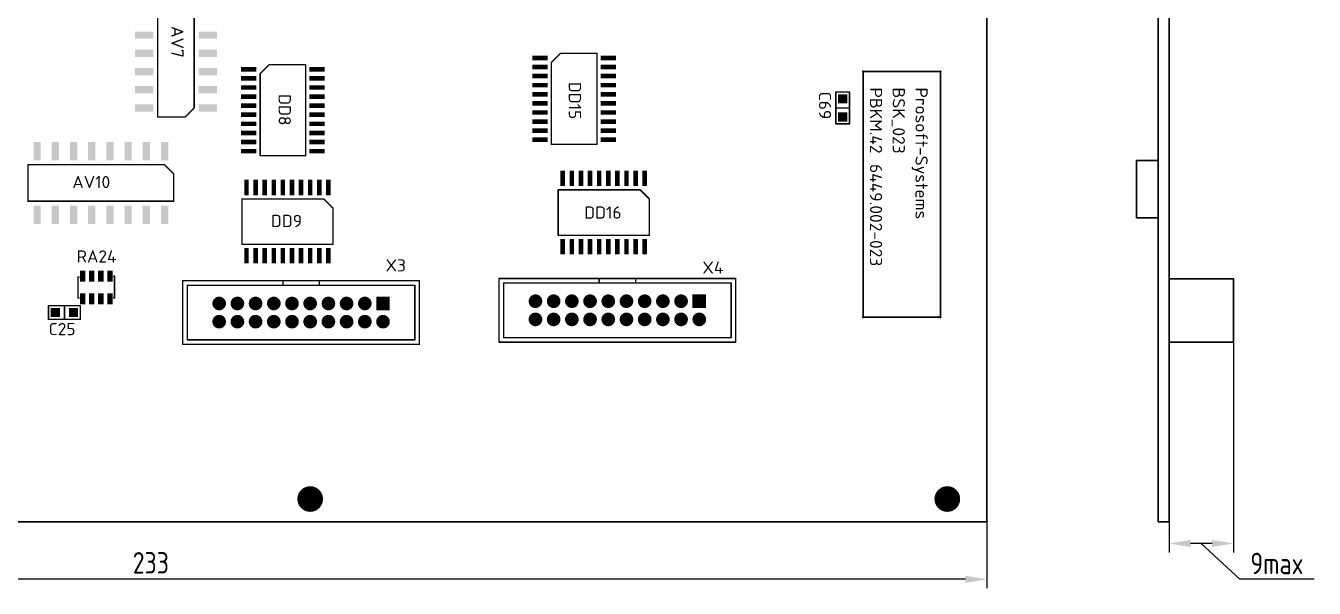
# Model space of a CAD drawing. Header units: millimetres. Extents: x -173 to 422, y 500 to 694.
# Drawn here: x -60 to 119.8, y 499.8 to 578.3 of the extents above; entities that cross this region are included whole.
import ezdxf

# ---------------------------------------------------------------- set-up
doc = ezdxf.new("R2010")
doc.units = ezdxf.units.MM
doc.layers.get('0').update_dxf_attribs({"color": 250})
for name, color, linetype, lineweight in [('BOARD', 7, 'Continuous', 35), ('TOP', 254, 'Continuous', 35), ('Доработки', 7, 'Continuous', 50)]:
    doc.layers.add(name, color=color, linetype=linetype, lineweight=lineweight)
doc.layers.add('РАЗМЕРЫ', color=7, linetype='Continuous')
doc.styles.get("Standard").update_dxf_attribs({"font": 'txt.shx'})
doc.styles.add('ГОСТ 2.304', font='CS_Gost2304.shx')
doc.dimstyles.new('ГОСТ', dxfattribs={"dimscale": 0, "dimtxt": 3, "dimasz": 3, "dimexe": 1.25, "dimexo": 0, "dimtad": 1, "dimtoh": 1, "dimdec": 3, "dimtxsty": 'ГОСТ 2.304', "dimcen": 5, "dimadec": 3, "dimazin": 2, "dimtfac": 0.75, "dimtdec": 4, "dimtmove": 1, "dimatfit": 3, "dimfxl": 1, "dimtolj": 1, "dimarcsym": 0})

# ---------------------------------------------------------------- blocks, each defined once
blk = doc.blocks.new('SHAPE_SQ_500_500_0_0_0_0')
blk.add_solid([(-0.635, -0.635), (0.635, -0.635), (-0.635, 0.635), (0.635, 0.635)])
blk = doc.blocks.new('UNIT_DISC')
at = {"linetype": 'Continuous', "const_width": 0.5}
blk.add_lwpolyline([(0.25, 0, 1), (-0.25, 0, 1)], format="xyb", close=True, dxfattribs=at)
blk = doc.blocks.new('SHAPE_EL_1409_1409_0_0_0_0')
at = {"xscale": 3.581, "yscale": 3.581, "zscale": 3.581}
blk.add_blockref('UNIT_DISC', (0, 0), dxfattribs=at)
blk = doc.blocks.new('SHAPE_SQ_850_250_0_0_0_0')
blk.add_solid([(-1.0795, -0.3175), (1.0795, -0.3175), (-1.0795, 0.3175), (1.0795, 0.3175)])
blk = doc.blocks.new('SHAPE_EL_750_750_0_0_0_0')
at = {"xscale": 1.905, "yscale": 1.905, "zscale": 1.905}
blk.add_blockref('UNIT_DISC', (0, 0), dxfattribs=at)
blk = doc.blocks.new('SHAPE_SQ_750_750_0_0_0_0')
blk.add_solid([(-0.9525, -0.9525), (0.9525, -0.9525), (-0.9525, 0.9525), (0.9525, 0.9525)])
blk = doc.blocks.new('SHAPE_SQ_1000_400_0_0_0_0')
blk.add_solid([(-1.27, -0.508), (1.27, -0.508), (-1.27, 0.508), (1.27, 0.508)])
blk = doc.blocks.new('SHAPE_SQ_600_300_0_0_0_0')
blk.add_solid([(-0.762, -0.381), (0.762, -0.381), (-0.762, 0.381), (0.762, 0.381)])
blk = doc.blocks.new('*D84')
at = {"layer": 'Defpoints', "color": 0}
for p in [(-159.25, 509), (74.08, 509.06), (-159.25, 501)]:
    blk.add_point(p, dxfattribs=at)
at = {"layer": 'РАЗМЕРЫ', "color": 0, "lineweight": -2}
for p, q in [((-159.25, 509), (-159.25, 499.75)), ((74.08, 509.06), (74.08, 499.75)), ((71.08, 501), (-156.25, 501))]:
    blk.add_line(p, q, dxfattribs=at)
at = {"layer": 'РАЗМЕРЫ', "color": 0}
for points in [[(-156.25, 501.5), (-156.25, 500.5), (-159.25, 501)], [(71.08, 500.5), (71.08, 501.5), (74.08, 501)]]:
    blk.add_solid(points, dxfattribs=at)
at = {"layer": 'РАЗМЕРЫ', "color": 0, "insert": (-42.58, 503.3), "char_height": 3, "attachment_point": 5, "style": 'ГОСТ 2.304'}
blk.add_mtext('\\A1;233', dxfattribs=at)
blk = doc.blocks.new('*D85')
at = {"layer": 'Defpoints', "color": 0}
for p in [(99.5, 534.13), (108.5, 534.13), (99.5, 506)]:
    blk.add_point(p, dxfattribs=at)
at = {"layer": 'РАЗМЕРЫ', "color": 0, "lineweight": -2}
for p, q in [((99.5, 534.13), (99.5, 504.75)), ((108.5, 534.13), (108.5, 504.75)), ((105.5, 506), (102.5, 506)), ((109.38, 501), (104, 506)), ((119.73, 501), (109.38, 501))]:
    blk.add_line(p, q, dxfattribs=at)
at = {"layer": 'РАЗМЕРЫ', "color": 0}
for points in [[(102.5, 506.5), (102.5, 505.5), (99.5, 506)], [(105.5, 505.5), (105.5, 506.5), (108.5, 506)]]:
    blk.add_solid(points, dxfattribs=at)
at = {"layer": 'РАЗМЕРЫ', "color": 0, "insert": (114.55, 503.21), "char_height": 3, "attachment_point": 5, "style": 'ГОСТ 2.304'}
blk.add_mtext('\\A1;9max', dxfattribs=at)

msp = doc.modelspace()

# ---------------------------------------------------------------- linework, layer by layer
at = {"layer": 'BOARD', "linetype": 'Continuous'}
for p, q in [((74.0807, 509.0318), (74.0807, 669.0518)), ((74.0807, 509.0318), (74.0807, 669.0518)), ((-159.2182, 509.0318), (74.0807, 509.0318)), ((-159.2182, 509.0318), (74.0807, 509.0318))]:
    msp.add_line(p, q, dxfattribs=at)
msp.add_lwpolyline([(98, 669.0518), (99.5, 669.0518), (99.5, 509.0318), (98, 509.0318)], close=True, dxfattribs=at)
for radius, start, end in [(0.0317, 90, 270), (0.0317, 90, 270), (0.00635, 90, 270), (0.00635, 90, 270), (0.0317, 270, 90), (0.0317, 270, 90), (0.00635, 270, 90), (0.00635, 270, 90)]:
    msp.add_arc((74.0807, 509.0318), radius, start, end, dxfattribs=at)
at = {"layer": 'TOP', "linetype": 'Continuous'}
for p, q in [((67.6038, 571.8968), (56.8088, 571.8968)), ((56.8088, 571.8968), (56.8088, 537.6068)), ((67.6038, 571.8968), (67.6038, 537.6068)), ((56.8088, 537.6068), (67.2863, 537.6068)), ((67.2863, 537.6068), (67.6038, 537.6068))]:
    msp.add_line(p, q, dxfattribs=at)
at = {"layer": 'TOP', "linetype": 'Continuous', "const_width": 0.2007}
for points in [[(13.3113, 573.1668), (14.5813, 574.4368)], [(14.5813, 574.4368), (19.6613, 574.4368)], [(19.6613, 574.4368), (19.6613, 561.7368)], [(-27.3287, 571.5793), (-26.0587, 572.8493)], [(-26.0587, 572.8493), (-20.9787, 572.8493)], [(-20.9787, 572.8493), (-20.9787, 560.1493)], [(13.3113, 561.7368), (13.3113, 573.1668)], [(-27.3287, 560.1493), (-27.3287, 571.5793)], [(52.9988, 569.0393), (54.9038, 569.0393)], [(52.9988, 564.5943), (52.9988, 569.0393)], [(54.9038, 564.5943), (54.9038, 569.0393)], [(52.9988, 566.8168), (54.9038, 566.8168)], [(52.9988, 564.5943), (54.9038, 564.5943)], [(19.6613, 561.7368), (13.3113, 561.7368)], [(-20.9787, 560.1493), (-27.3287, 560.1493)], [(-59.7137, 553.7993), (-59.7137, 558.8793)], [(-59.7137, 558.8793), (-40.6637, 558.8793)], [(-40.6637, 558.8793), (-39.3937, 557.6093)], [(-39.3937, 557.6093), (-39.3937, 553.7993)], [(-39.3937, 553.7993), (-59.7137, 553.7993)], [(-29.8687, 547.7668), (-29.8687, 554.1168)], [(-29.8687, 554.1168), (-18.4387, 554.1168)], [(-18.4387, 554.1168), (-17.1687, 552.8468)], [(14.2638, 549.0368), (14.2638, 555.3868)], [(14.2638, 555.3868), (25.6938, 555.3868)], [(25.6938, 555.3868), (26.9638, 554.1168)], [(26.9638, 554.1168), (26.9638, 549.0368)], [(-17.1687, 552.8468), (-17.1687, 547.7668)], [(26.9638, 549.0368), (14.2638, 549.0368)], [(-17.1687, 547.7668), (-29.8687, 547.7668)], [(-52.7287, 543.1948), (-52.6017, 543.1948)], [(-52.7287, 543.1948), (-52.7287, 540.2738)], [(-47.6487, 543.3218), (-47.7757, 543.3218)], [(-47.6487, 543.3218), (-47.6487, 540.2738)], [(6.0088, 534.1143), (6.0088, 543.0043)], [(6.0088, 543.0043), (39.0288, 543.0043)], [(19.9788, 542.3693), (19.9788, 543.0043)], [(25.0588, 542.3693), (25.0588, 543.0043)], [(39.0288, 543.0043), (39.0288, 534.1143)], [(-38.1237, 533.7968), (-38.1237, 542.6868)], [(-38.1237, 542.6868), (-5.1037, 542.6868)], [(-37.4887, 542.0518), (-37.4887, 534.4318)], [(-5.7387, 542.0518), (-37.4887, 542.0518)], [(-24.1537, 542.0518), (-24.1537, 542.6868)], [(-19.0737, 542.0518), (-19.0737, 542.6868)], [(-5.7387, 534.4318), (-5.7387, 542.0518)], [(-5.1037, 542.6868), (-5.1037, 533.7968)], [(6.6438, 542.3693), (6.6438, 534.7493)], [(38.3938, 542.3693), (6.6438, 542.3693)], [(38.3938, 534.7493), (38.3938, 542.3693)], [(-52.7287, 540.2738), (-52.6017, 540.2738)], [(-47.6487, 540.2738), (-47.7757, 540.2738)], [(-56.8562, 539.1943), (-52.4112, 539.1943)], [(-56.8562, 539.1943), (-56.8562, 537.2893)], [(-54.6337, 539.1943), (-54.6337, 537.2893)], [(-52.4112, 539.1943), (-52.4112, 537.2893)], [(-56.8562, 537.2893), (-52.4112, 537.2893)], [(-37.4887, 534.4318), (-5.7387, 534.4318)], [(39.0288, 534.1143), (6.0088, 534.1143)], [(6.6438, 534.7493), (38.3938, 534.7493)], [(-5.1037, 533.7968), (-38.1237, 533.7968)]]:
    msp.add_lwpolyline(points, dxfattribs=at)
at = {"layer": 'TOP', "linetype": 'Continuous'}
for points in [[(97.9655, 559.4683), (94.9655, 559.4683), (94.9655, 551.4683), (97.9655, 551.4683)], [(99.5, 542.9696), (108.5, 542.9696), (108.5, 534.1327), (99.5, 534.1327)]]:
    msp.add_lwpolyline(points, close=True, dxfattribs=at)
for centre, start, end in [((56.8088, 571.8968), 90, 270), ((56.8088, 571.8968), 90, 270), ((56.8088, 571.8968), 270, 90), ((56.8088, 571.8968), 270, 90), ((67.6038, 571.8968), 90, 270), ((67.6038, 571.8968), 90, 270), ((67.6038, 571.8968), 270, 90), ((67.6038, 571.8968), 270, 90), ((56.8088, 537.6068), 90, 270), ((56.8088, 537.6068), 90, 270), ((56.8088, 537.6068), 270, 90), ((56.8088, 537.6068), 270, 90), ((67.2863, 537.6068), 90, 270), ((67.2863, 537.6068), 90, 270), ((67.2863, 537.6068), 270, 90), ((67.2863, 537.6068), 270, 90), ((67.6038, 537.6068), 90, 270), ((67.6038, 537.6068), 90, 270), ((67.6038, 537.6068), 270, 90), ((67.6038, 537.6068), 270, 90)]:
    msp.add_arc(centre, 0.0698, start, end, dxfattribs=at)
at = {"layer": 'Доработки', "linetype": 'Continuous', "const_width": 0.2007}
for points in [[(-41.6162, 565.5468), (-41.6162, 585.8668)], [(-36.5362, 585.8668), (-36.5362, 566.8168)], [(-36.5362, 566.8168), (-37.8062, 565.5468)], [(-37.8062, 565.5468), (-41.6162, 565.5468)]]:
    msp.add_lwpolyline(points, dxfattribs=at)

# ---------------------------------------------------------------- block references
at = {"layer": 'TOP'}
for name, p in [('SHAPE_SQ_850_250_0_0_0_0', (11.7238, 573.8018)), ('SHAPE_SQ_850_250_0_0_0_0', (21.2488, 573.8018)), ('SHAPE_SQ_850_250_0_0_0_0', (-28.9162, 572.2143)), ('SHAPE_SQ_850_250_0_0_0_0', (-19.3912, 572.2143)), ('SHAPE_SQ_850_250_0_0_0_0', (11.7238, 572.5318)), ('SHAPE_SQ_850_250_0_0_0_0', (21.2488, 572.5318)), ('SHAPE_SQ_850_250_0_0_0_0', (-28.9162, 570.9443)), ('SHAPE_SQ_850_250_0_0_0_0', (-28.9162, 569.6743)), ('SHAPE_SQ_850_250_0_0_0_0', (-19.3912, 570.9443)), ('SHAPE_SQ_850_250_0_0_0_0', (-19.3912, 569.6743)), ('SHAPE_SQ_850_250_0_0_0_0', (11.7238, 571.2618)), ('SHAPE_SQ_850_250_0_0_0_0', (11.7238, 569.9918)), ('SHAPE_SQ_850_250_0_0_0_0', (21.2488, 571.2618)), ('SHAPE_SQ_850_250_0_0_0_0', (21.2488, 569.9918)), ('SHAPE_SQ_850_250_0_0_0_0', (-28.9162, 568.4043)), ('SHAPE_SQ_850_250_0_0_0_0', (-19.3912, 568.4043)), ('SHAPE_SQ_850_250_0_0_0_0', (11.7238, 568.7218)), ('SHAPE_SQ_850_250_0_0_0_0', (21.2488, 568.7218)), ('SHAPE_SQ_500_500_0_0_0_0', (53.9513, 568.0868)), ('SHAPE_SQ_850_250_0_0_0_0', (-28.9162, 567.1343)), ('SHAPE_SQ_850_250_0_0_0_0', (-19.3912, 567.1343)), ('SHAPE_SQ_850_250_0_0_0_0', (11.7238, 567.4518)), ('SHAPE_SQ_850_250_0_0_0_0', (11.7238, 566.1818)), ('SHAPE_SQ_850_250_0_0_0_0', (21.2488, 567.4518)), ('SHAPE_SQ_850_250_0_0_0_0', (21.2488, 566.1818)), ('SHAPE_SQ_850_250_0_0_0_0', (-28.9162, 565.8643)), ('SHAPE_SQ_850_250_0_0_0_0', (-28.9162, 564.5943)), ('SHAPE_SQ_850_250_0_0_0_0', (-19.3912, 565.8643)), ('SHAPE_SQ_850_250_0_0_0_0', (-19.3912, 564.5943)), ('SHAPE_SQ_850_250_0_0_0_0', (11.7238, 564.9118)), ('SHAPE_SQ_850_250_0_0_0_0', (21.2488, 564.9118)), ('SHAPE_SQ_500_500_0_0_0_0', (53.9513, 565.5468)), ('SHAPE_SQ_850_250_0_0_0_0', (-28.9162, 563.3243)), ('SHAPE_SQ_850_250_0_0_0_0', (-19.3912, 563.3243)), ('SHAPE_SQ_850_250_0_0_0_0', (11.7238, 563.6418)), ('SHAPE_SQ_850_250_0_0_0_0', (21.2488, 563.6418)), ('SHAPE_SQ_850_250_0_0_0_0', (-28.9162, 562.0543)), ('SHAPE_SQ_850_250_0_0_0_0', (-28.9162, 560.7843)), ('SHAPE_SQ_850_250_0_0_0_0', (-19.3912, 562.0543)), ('SHAPE_SQ_850_250_0_0_0_0', (-19.3912, 560.7843)), ('SHAPE_SQ_850_250_0_0_0_0', (11.7238, 562.3718)), ('SHAPE_SQ_850_250_0_0_0_0', (21.2488, 562.3718))]:
    msp.add_blockref(name, p, dxfattribs=at)
at = {"layer": 'TOP', "rotation": 270.0000000000178}
for p, xscale, yscale, zscale in [((14.5813, 574.4368), 0.20066, 0.20066, 0.20066), ((14.5813, 574.4368), 0.20066, 0.20066, 0.20066), ((19.6613, 574.4368), 0.20066, 0.20066, 0.20066), ((19.6613, 574.4368), 0.20066, 0.20066, 0.20066), ((-26.0587, 572.8493), 0.20066, 0.20066, 0.20066), ((-26.0587, 572.8493), 0.20066, 0.20066, 0.20066), ((-20.9787, 572.8493), 0.20066, 0.20066, 0.20066), ((-20.9787, 572.8493), 0.20066, 0.20066, 0.20066), ((13.3113, 573.1668), 0.20066, 0.20066, 0.20066), ((13.3113, 573.1668), 0.20066, 0.20066, 0.20066), ((-27.3287, 571.5793), 0.20066, 0.20066, 0.20066), ((-27.3287, 571.5793), 0.20066, 0.20066, 0.20066), ((52.9988, 569.0393), 0.20066, 0.20066, 0.20066), ((52.9988, 569.0393), 0.20066, 0.20066, 0.20066), ((54.9038, 569.0393), 0.20066, 0.20066, 0.20066), ((54.9038, 569.0393), 0.20066, 0.20066, 0.20066), ((52.9988, 566.8168), 0.20066, 0.20066, 0.20066), ((54.9038, 566.8168), 0.20066, 0.20066, 0.20066), ((52.9988, 564.5943), 0.20066, 0.20066, 0.20066), ((52.9988, 564.5943), 0.20066, 0.20066, 0.20066), ((54.9038, 564.5943), 0.20066, 0.20066, 0.20066), ((54.9038, 564.5943), 0.20066, 0.20066, 0.20066), ((13.3113, 561.7368), 0.20066, 0.20066, 0.20066), ((13.3113, 561.7368), 0.20066, 0.20066, 0.20066), ((19.6613, 561.7368), 0.20066, 0.20066, 0.20066), ((19.6613, 561.7368), 0.20066, 0.20066, 0.20066), ((-27.3287, 560.1493), 0.20066, 0.20066, 0.20066), ((-27.3287, 560.1493), 0.20066, 0.20066, 0.20066), ((-20.9787, 560.1493), 0.20066, 0.20066, 0.20066), ((-20.9787, 560.1493), 0.20066, 0.20066, 0.20066), ((-59.7137, 558.8793), 0.20066, 0.20066, 0.20066), ((-59.7137, 558.8793), 0.20066, 0.20066, 0.20066), ((-40.6637, 558.8793), 0.20066, 0.20066, 0.20066), ((-40.6637, 558.8793), 0.20066, 0.20066, 0.20066), ((-39.3937, 557.6093), 0.20066, 0.20066, 0.20066), ((-39.3937, 557.6093), 0.20066, 0.20066, 0.20066), ((-59.7137, 553.7993), 0.20066, 0.20066, 0.20066), ((-59.7137, 553.7993), 0.20066, 0.20066, 0.20066), ((-39.3937, 553.7993), 0.20066, 0.20066, 0.20066), ((-39.3937, 553.7993), 0.20066, 0.20066, 0.20066), ((-29.8687, 554.1168), 0.20066, 0.20066, 0.20066), ((-29.8687, 554.1168), 0.20066, 0.20066, 0.20066), ((-18.4387, 554.1168), 0.20066, 0.20066, 0.20066), ((-18.4387, 554.1168), 0.20066, 0.20066, 0.20066), ((14.2638, 555.3868), 0.20066, 0.20066, 0.20066), ((14.2638, 555.3868), 0.20066, 0.20066, 0.20066), ((25.6938, 555.3868), 0.20066, 0.20066, 0.20066), ((25.6938, 555.3868), 0.20066, 0.20066, 0.20066), ((26.9638, 554.1168), 0.20066, 0.20066, 0.20066), ((26.9638, 554.1168), 0.20066, 0.20066, 0.20066), ((-17.1687, 552.8468), 0.20066, 0.20066, 0.20066), ((-17.1687, 552.8468), 0.20066, 0.20066, 0.20066), ((14.2638, 549.0368), 0.20066, 0.20066, 0.20066), ((14.2638, 549.0368), 0.20066, 0.20066, 0.20066), ((26.9638, 549.0368), 0.20066, 0.20066, 0.20066), ((26.9638, 549.0368), 0.20066, 0.20066, 0.20066), ((-29.8687, 547.7668), 0.20066, 0.20066, 0.20066), ((-29.8687, 547.7668), 0.20066, 0.20066, 0.20066), ((-17.1687, 547.7668), 0.20066, 0.20066, 0.20066), ((-17.1687, 547.7668), 0.20066, 0.20066, 0.20066), ((-52.7287, 543.1948), 0.20066, 0.20066, 0.20066), ((-52.7287, 543.1948), 0.20066, 0.20066, 0.20066), ((-52.6017, 543.1948), 0.20066, 0.20066, 0.20066), ((-47.7757, 543.3218), 0.20066, 0.20066, 0.20066), ((-47.6487, 543.3218), 0.20066, 0.20066, 0.20066), ((-47.6487, 543.3218), 0.20066, 0.20066, 0.20066), ((6.0088, 543.0043), 0.20066, 0.20066, 0.20066), ((6.0088, 543.0043), 0.20066, 0.20066, 0.20066), ((19.9788, 543.0043), 0.20066, 0.20066, 0.20066), ((25.0588, 543.0043), 0.20066, 0.20066, 0.20066), ((39.0288, 543.0043), 0.20066, 0.20066, 0.20066), ((39.0288, 543.0043), 0.20066, 0.20066, 0.20066), ((-38.1237, 542.6868), 0.20066, 0.20066, 0.20066), ((-38.1237, 542.6868), 0.20066, 0.20066, 0.20066), ((-37.4887, 542.0518), 0.20066, 0.20066, 0.20066), ((-37.4887, 542.0518), 0.20066, 0.20066, 0.20066), ((-24.1537, 542.6868), 0.20066, 0.20066, 0.20066), ((-24.1537, 542.0518), 0.20066, 0.20066, 0.20066), ((-19.0737, 542.6868), 0.20066, 0.20066, 0.20066), ((-19.0737, 542.0518), 0.20066, 0.20066, 0.20066), ((-5.7387, 542.0518), 0.20066, 0.20066, 0.20066), ((-5.7387, 542.0518), 0.20066, 0.20066, 0.20066), ((-5.1037, 542.6868), 0.20066, 0.20066, 0.20066), ((-5.1037, 542.6868), 0.20066, 0.20066, 0.20066), ((6.6438, 542.3693), 0.20066, 0.20066, 0.20066), ((6.6438, 542.3693), 0.20066, 0.20066, 0.20066), ((19.9788, 542.3693), 0.20066, 0.20066, 0.20066), ((25.0588, 542.3693), 0.20066, 0.20066, 0.20066), ((38.3938, 542.3693), 0.20066, 0.20066, 0.20066), ((38.3938, 542.3693), 0.20066, 0.20066, 0.20066), ((-52.7287, 540.2738), 0.20066, 0.20066, 0.20066), ((-52.7287, 540.2738), 0.20066, 0.20066, 0.20066), ((-52.6017, 540.2738), 0.20066, 0.20066, 0.20066), ((-47.7757, 540.2738), 0.20066, 0.20066, 0.20066), ((-47.6487, 540.2738), 0.20066, 0.20066, 0.20066), ((-47.6487, 540.2738), 0.20066, 0.20066, 0.20066), ((-56.8562, 539.1943), 0.20066, 0.20066, 0.20066), ((-56.8562, 539.1943), 0.20066, 0.20066, 0.20066), ((-54.6337, 539.1943), 0.20066, 0.20066, 0.20066), ((-52.4112, 539.1943), 0.20066, 0.20066, 0.20066), ((-52.4112, 539.1943), 0.20066, 0.20066, 0.20066), ((-56.8562, 537.2893), 0.20066, 0.20066, 0.20066), ((-56.8562, 537.2893), 0.20066, 0.20066, 0.20066), ((-54.6337, 537.2893), 0.20066, 0.20066, 0.20066), ((-52.4112, 537.2893), 0.20066, 0.20066, 0.20066), ((-52.4112, 537.2893), 0.20066, 0.20066, 0.20066), ((-37.4887, 534.4318), 0.20066, 0.20066, 0.20066), ((-37.4887, 534.4318), 0.20066, 0.20066, 0.20066), ((-5.7387, 534.4318), 0.20066, 0.20066, 0.20066), ((-5.7387, 534.4318), 0.20066, 0.20066, 0.20066), ((6.0088, 534.1143), 0.20066, 0.20066, 0.20066), ((6.0088, 534.1143), 0.20066, 0.20066, 0.20066), ((6.6438, 534.7493), 0.20066, 0.20066, 0.20066), ((6.6438, 534.7493), 0.20066, 0.20066, 0.20066), ((38.3938, 534.7493), 0.20066, 0.20066, 0.20066), ((38.3938, 534.7493), 0.20066, 0.20066, 0.20066), ((39.0288, 534.1143), 0.20066, 0.20066, 0.20066), ((39.0288, 534.1143), 0.20066, 0.20066, 0.20066), ((-38.1237, 533.7968), 0.20066, 0.20066, 0.20066), ((-38.1237, 533.7968), 0.20066, 0.20066, 0.20066), ((-5.1037, 533.7968), 0.20066, 0.20066, 0.20066), ((-5.1037, 533.7968), 0.20066, 0.20066, 0.20066), ((-20.3437, 512.2068), 3.581, 3.581, 3.581), ((68.5563, 512.2068), 3.581, 3.581, 3.581)]:
    msp.add_blockref('UNIT_DISC', p, dxfattribs=dict(at, xscale=xscale, yscale=yscale, zscale=zscale))
at = {"layer": 'TOP'}
for name, p, rotation in [('SHAPE_SQ_1000_400_0_0_0_0', (-58.4437, 560.7843), 270.0000000000178), ('SHAPE_SQ_1000_400_0_0_0_0', (-55.9037, 560.7843), 270.0000000000178), ('SHAPE_SQ_1000_400_0_0_0_0', (-53.3637, 560.7843), 270.0000000000178), ('SHAPE_SQ_1000_400_0_0_0_0', (-50.8237, 560.7843), 270.0000000000178), ('SHAPE_SQ_1000_400_0_0_0_0', (-48.2837, 560.7843), 270.0000000000178), ('SHAPE_SQ_1000_400_0_0_0_0', (-45.7437, 560.7843), 270.0000000000178), ('SHAPE_SQ_1000_400_0_0_0_0', (-43.2037, 560.7843), 270.0000000000178), ('SHAPE_SQ_1000_400_0_0_0_0', (-40.6637, 560.7843), 270.0000000000178), ('SHAPE_SQ_850_250_0_0_0_0', (14.8988, 556.9743), 270.0000000000178), ('SHAPE_SQ_850_250_0_0_0_0', (16.1688, 556.9743), 270.0000000000178), ('SHAPE_SQ_850_250_0_0_0_0', (17.4388, 556.9743), 270.0000000000178), ('SHAPE_SQ_850_250_0_0_0_0', (18.7088, 556.9743), 270.0000000000178), ('SHAPE_SQ_850_250_0_0_0_0', (19.9788, 556.9743), 270.0000000000178), ('SHAPE_SQ_850_250_0_0_0_0', (21.2488, 556.9743), 270.0000000000178), ('SHAPE_SQ_850_250_0_0_0_0', (22.5188, 556.9743), 270.0000000000178), ('SHAPE_SQ_850_250_0_0_0_0', (23.7888, 556.9743), 270.0000000000178), ('SHAPE_SQ_850_250_0_0_0_0', (25.0588, 556.9743), 270.0000000000178), ('SHAPE_SQ_850_250_0_0_0_0', (26.3288, 556.9743), 270.0000000000178), ('SHAPE_SQ_850_250_0_0_0_0', (-29.2337, 555.7043), 270.0000000000178), ('SHAPE_SQ_850_250_0_0_0_0', (-27.9637, 555.7043), 270.0000000000178), ('SHAPE_SQ_850_250_0_0_0_0', (-26.6937, 555.7043), 270.0000000000178), ('SHAPE_SQ_850_250_0_0_0_0', (-25.4237, 555.7043), 270.0000000000178), ('SHAPE_SQ_850_250_0_0_0_0', (-24.1537, 555.7043), 270.0000000000178), ('SHAPE_SQ_850_250_0_0_0_0', (-22.8837, 555.7043), 270.0000000000178), ('SHAPE_SQ_850_250_0_0_0_0', (-21.6137, 555.7043), 270.0000000000178), ('SHAPE_SQ_850_250_0_0_0_0', (-20.3437, 555.7043), 270.0000000000178), ('SHAPE_SQ_850_250_0_0_0_0', (-19.0737, 555.7043), 270.0000000000178), ('SHAPE_SQ_850_250_0_0_0_0', (-17.8037, 555.7043), 270.0000000000178), ('SHAPE_SQ_1000_400_0_0_0_0', (-58.4437, 551.8943), 270.0000000000178), ('SHAPE_SQ_1000_400_0_0_0_0', (-55.9037, 551.8943), 270.0000000000178), ('SHAPE_SQ_1000_400_0_0_0_0', (-53.3637, 551.8943), 270.0000000000178), ('SHAPE_SQ_1000_400_0_0_0_0', (-50.8237, 551.8943), 270.0000000000178), ('SHAPE_SQ_1000_400_0_0_0_0', (-48.2837, 551.8943), 270.0000000000178), ('SHAPE_SQ_1000_400_0_0_0_0', (-45.7437, 551.8943), 270.0000000000178), ('SHAPE_SQ_1000_400_0_0_0_0', (-43.2037, 551.8943), 270.0000000000178), ('SHAPE_SQ_1000_400_0_0_0_0', (-40.6637, 551.8943), 270.0000000000178), ('SHAPE_SQ_850_250_0_0_0_0', (14.8988, 547.4493), 270.0000000000178), ('SHAPE_SQ_850_250_0_0_0_0', (16.1688, 547.4493), 270.0000000000178), ('SHAPE_SQ_850_250_0_0_0_0', (17.4388, 547.4493), 270.0000000000178), ('SHAPE_SQ_850_250_0_0_0_0', (18.7088, 547.4493), 270.0000000000178), ('SHAPE_SQ_850_250_0_0_0_0', (19.9788, 547.4493), 270.0000000000178), ('SHAPE_SQ_850_250_0_0_0_0', (21.2488, 547.4493), 270.0000000000178), ('SHAPE_SQ_850_250_0_0_0_0', (22.5188, 547.4493), 270.0000000000178), ('SHAPE_SQ_850_250_0_0_0_0', (23.7888, 547.4493), 270.0000000000178), ('SHAPE_SQ_850_250_0_0_0_0', (25.0588, 547.4493), 270.0000000000178), ('SHAPE_SQ_850_250_0_0_0_0', (26.3288, 547.4493), 270.0000000000178), ('SHAPE_SQ_850_250_0_0_0_0', (-29.2337, 546.1793), 270.0000000000178), ('SHAPE_SQ_850_250_0_0_0_0', (-27.9637, 546.1793), 270.0000000000178), ('SHAPE_SQ_850_250_0_0_0_0', (-26.6937, 546.1793), 270.0000000000178), ('SHAPE_SQ_850_250_0_0_0_0', (-25.4237, 546.1793), 270.0000000000178), ('SHAPE_SQ_850_250_0_0_0_0', (-24.1537, 546.1793), 270.0000000000178), ('SHAPE_SQ_850_250_0_0_0_0', (-22.8837, 546.1793), 270.0000000000178), ('SHAPE_SQ_850_250_0_0_0_0', (-21.6137, 546.1793), 270.0000000000178), ('SHAPE_SQ_850_250_0_0_0_0', (-20.3437, 546.1793), 270.0000000000178), ('SHAPE_SQ_850_250_0_0_0_0', (-19.0737, 546.1793), 270.0000000000178), ('SHAPE_SQ_850_250_0_0_0_0', (-17.8037, 546.1793), 270.0000000000178), ('SHAPE_SQ_600_300_0_0_0_0', (-52.0937, 543.3218), 270.0000000000178), ('SHAPE_SQ_600_300_0_0_0_0', (-50.8237, 543.3218), 270.0000000000178), ('SHAPE_SQ_600_300_0_0_0_0', (-49.5537, 543.3218), 270.0000000000178), ('SHAPE_SQ_600_300_0_0_0_0', (-48.2837, 543.3218), 270.0000000000178), ('SHAPE_SQ_600_300_0_0_0_0', (-52.0937, 540.1468), 270.0000000000178), ('SHAPE_SQ_600_300_0_0_0_0', (-50.8237, 540.1468), 270.0000000000178), ('SHAPE_SQ_600_300_0_0_0_0', (-49.5537, 540.1468), 270.0000000000178), ('SHAPE_SQ_600_300_0_0_0_0', (-48.2837, 540.1468), 270.0000000000178), ('SHAPE_EL_750_750_0_0_0_0', (-33.0437, 539.5118), 180.0000000000177), ('SHAPE_EL_750_750_0_0_0_0', (-30.5037, 539.5118), 180.0000000000177), ('SHAPE_EL_750_750_0_0_0_0', (-27.9637, 539.5118), 180.0000000000177), ('SHAPE_EL_750_750_0_0_0_0', (-25.4237, 539.5118), 180.0000000000177), ('SHAPE_EL_750_750_0_0_0_0', (-22.8837, 539.5118), 180.0000000000177), ('SHAPE_EL_750_750_0_0_0_0', (-20.3437, 539.5118), 180.0000000000177), ('SHAPE_EL_750_750_0_0_0_0', (-17.8037, 539.5118), 180.0000000000177), ('SHAPE_EL_750_750_0_0_0_0', (-15.2637, 539.5118), 180.0000000000177), ('SHAPE_EL_750_750_0_0_0_0', (-12.7237, 539.5118), 180.0000000000177), ('SHAPE_SQ_750_750_0_0_0_0', (-10.1837, 539.5118), 180.0000000000177), ('SHAPE_EL_750_750_0_0_0_0', (11.0888, 539.8293), 180.0000000000177), ('SHAPE_EL_750_750_0_0_0_0', (13.6288, 539.8293), 180.0000000000177), ('SHAPE_EL_750_750_0_0_0_0', (16.1688, 539.8293), 180.0000000000177), ('SHAPE_EL_750_750_0_0_0_0', (18.7088, 539.8293), 180.0000000000177), ('SHAPE_EL_750_750_0_0_0_0', (21.2488, 539.8293), 180.0000000000177), ('SHAPE_EL_750_750_0_0_0_0', (23.7888, 539.8293), 180.0000000000177), ('SHAPE_EL_750_750_0_0_0_0', (26.3288, 539.8293), 180.0000000000177), ('SHAPE_EL_750_750_0_0_0_0', (28.8688, 539.8293), 180.0000000000177), ('SHAPE_EL_750_750_0_0_0_0', (31.4088, 539.8293), 180.0000000000177), ('SHAPE_SQ_750_750_0_0_0_0', (33.9488, 539.8293), 180.0000000000177), ('SHAPE_SQ_500_500_0_0_0_0', (-55.9037, 538.2418), 270.0000000000178), ('SHAPE_SQ_500_500_0_0_0_0', (-53.3637, 538.2418), 270.0000000000178), ('SHAPE_EL_750_750_0_0_0_0', (-33.0437, 536.9718), 180.0000000000177), ('SHAPE_EL_750_750_0_0_0_0', (-30.5037, 536.9718), 180.0000000000177), ('SHAPE_EL_750_750_0_0_0_0', (-27.9637, 536.9718), 180.0000000000177), ('SHAPE_EL_750_750_0_0_0_0', (-25.4237, 536.9718), 180.0000000000177), ('SHAPE_EL_750_750_0_0_0_0', (-22.8837, 536.9718), 180.0000000000177), ('SHAPE_EL_750_750_0_0_0_0', (-20.3437, 536.9718), 180.0000000000177), ('SHAPE_EL_750_750_0_0_0_0', (-17.8037, 536.9718), 180.0000000000177), ('SHAPE_EL_750_750_0_0_0_0', (-15.2637, 536.9718), 180.0000000000177), ('SHAPE_EL_750_750_0_0_0_0', (-12.7237, 536.9718), 180.0000000000177), ('SHAPE_EL_750_750_0_0_0_0', (-10.1837, 536.9718), 180.0000000000177), ('SHAPE_EL_750_750_0_0_0_0', (11.0888, 537.2893), 180.0000000000177), ('SHAPE_EL_750_750_0_0_0_0', (13.6288, 537.2893), 180.0000000000177), ('SHAPE_EL_750_750_0_0_0_0', (16.1688, 537.2893), 180.0000000000177), ('SHAPE_EL_750_750_0_0_0_0', (18.7088, 537.2893), 180.0000000000177), ('SHAPE_EL_750_750_0_0_0_0', (21.2488, 537.2893), 180.0000000000177), ('SHAPE_EL_750_750_0_0_0_0', (23.7888, 537.2893), 180.0000000000177), ('SHAPE_EL_750_750_0_0_0_0', (26.3288, 537.2893), 180.0000000000177), ('SHAPE_EL_750_750_0_0_0_0', (28.8688, 537.2893), 180.0000000000177), ('SHAPE_EL_750_750_0_0_0_0', (31.4088, 537.2893), 180.0000000000177), ('SHAPE_EL_750_750_0_0_0_0', (33.9488, 537.2893), 180.0000000000177), ('SHAPE_EL_1409_1409_0_0_0_0', (-20.3437, 512.2068), 270.0000000000178), ('SHAPE_EL_1409_1409_0_0_0_0', (68.5563, 512.2068), 270.0000000000178)]:
    msp.add_blockref(name, p, dxfattribs=dict(at, rotation=rotation))
at = {"layer": 'Доработки', "rotation": 180.0000000000177}
for p in [(-43.5212, 576.9768), (-34.6312, 576.9768), (-43.5212, 574.4368), (-34.6312, 574.4368), (-43.5212, 571.8968), (-34.6312, 571.8968), (-43.5212, 569.3568), (-34.6312, 569.3568), (-43.5212, 566.8168), (-34.6312, 566.8168)]:
    msp.add_blockref('SHAPE_SQ_1000_400_0_0_0_0', p, dxfattribs=at)
at = {"layer": 'Доработки', "xscale": 0.20066, "yscale": 0.20066, "zscale": 0.20066, "rotation": 270.0000000000178}
for p in [(-36.5362, 566.8168), (-36.5362, 566.8168), (-41.6162, 565.5468), (-41.6162, 565.5468), (-37.8062, 565.5468), (-37.8062, 565.5468)]:
    msp.add_blockref('UNIT_DISC', p, dxfattribs=at)

# ---------------------------------------------------------------- texts
at = {"layer": 'TOP'}
for s, p in [('DD15', (15.7443, 570.4601)), ('DD8', (-24.7449, 568.7499)), ('C69', (50.6441, 569.0895)), ('PBKM.42 6449.002-023', (57.7613, 569.6743)), ('BSK_023', (60.9363, 569.6743)), ('Prosoft-Systems', (64.1113, 569.6743))]:
    msp.add_text(s, height=1.7, rotation=270, dxfattribs=at).set_placement(p)
for s, p in [('AV10', (-53.5359, 555.6199)), ('DD16', (17.8824, 551.3573)), ('DD9', (-25.829, 550.1909)), ('RA24', (-52.9478, 545.2247)), ('X3', (-9.8244, 543.9899)), ('X4', (34.3835, 543.6795)), ('C25', (-56.8405, 535.0873))]:
    msp.add_text(s, height=1.7, dxfattribs=at).set_placement(p)
at = {"layer": 'Доработки'}
msp.add_text('AV7', height=1.7, rotation=270, dxfattribs=at).set_placement((-39.7112, 578.2468))

# ---------------------------------------------------------------- dimensions: what is measured, and where the dimension line sits
at = {"layer": 'РАЗМЕРЫ'}
dim = msp.add_linear_dim(base=(99.5, 506), p1=(108.5, 534.1327), p2=(99.5, 534.1327), text='9max', dimstyle='ГОСТ', override={"dimscale": 1, "dimlfac": 1, "dimtxsty": 'ГОСТ 2.304', "dimsah": 1, "dimtolj": 1}, dxfattribs=at)
dim.commit()
dim.dimension.update_dxf_attribs({"geometry": '*D85', "text_midpoint": (110, 501), "dimtype": 160})
dim = msp.add_linear_dim(base=(-159.25, 501), p1=(74.0807, 509.0635), p2=(-159.25, 509), text='233', dimstyle='ГОСТ', override={"dimscale": 1, "dimdec": 1, "dimlfac": 1, "dimpost": '*', "dimtxsty": 'ГОСТ 2.304', "dimsah": 1, "dimtolj": 1}, dxfattribs=at)
dim.commit()
dim.dimension.update_dxf_attribs({"geometry": '*D84', "text_midpoint": (-42.5846, 503.3033)})

doc.saveas('drawing.dxf')
